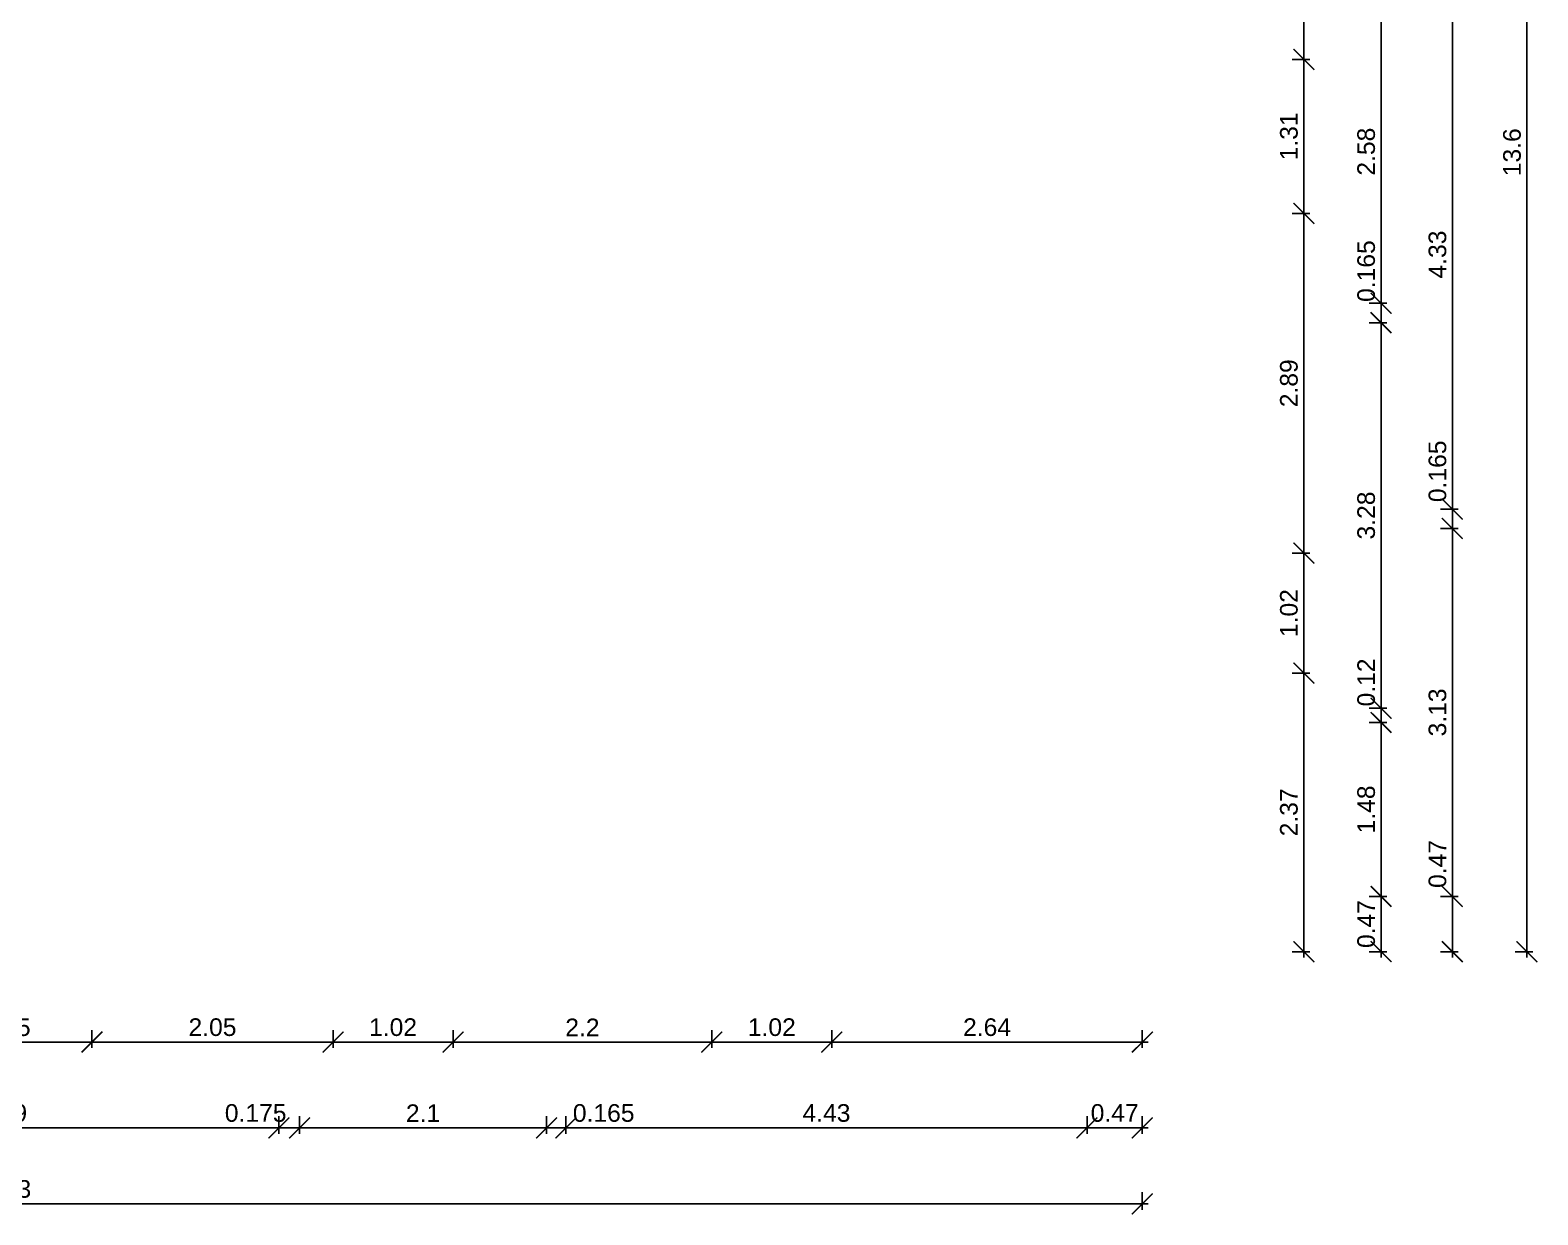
# Model space of a CAD drawing. Header units: metres. Extents: x -21 to 15208, y -63 to 7094.
# Drawn here: x 5319.7 to 5447.9, y -63 to 37.7 of the extents above; entities that cross this region are included whole.
import ezdxf

# ---------------------------------------------------------------- set-up
doc = ezdxf.new("R2010")
doc.units = ezdxf.units.M
doc.header["$LTSCALE"] = 50
doc.layers.add('ADS_Bemaßung', color=6, linetype='Continuous')
doc.styles.add('Arial', font='arial.ttf')
doc.dimstyles.new('ADS', dxfattribs={"dimscale": 0, "dimtxt": 2, "dimasz": 0.5, "dimexe": 1.25, "dimexo": 0, "dimgap": 0.5, "dimtad": 1, "dimdec": 3, "dimlfac": 0.01, "dimrnd": 0.005, "dimzin": 9, "dimdsep": 46, "dimtxsty": 'Arial', "dimblk": 'Bem-Pfeil', "dimcen": 0.25, "dimdle": 1.25, "dimazin": 0, "dimtfac": 1, "dimtdec": 3, "dimtmove": 0, "dimatfit": 3, "dimldrblk": 'ARCHTICK', "dimfxl": 3, "dimfxlon": 1, "dimtolj": 1, "dimtzin": 0, "dimarcsym": 0})

# ---------------------------------------------------------------- blocks, each defined once
blk = doc.blocks.new('Bem-Pfeil')
at = {"layer": 'ADS_Bemaßung', "const_width": 0.25}
blk.add_lwpolyline([(-1.77, -1.77), (1.77, 1.77)], dxfattribs=at)
at = {"layer": 'ADS_Bemaßung'}
blk.add_lwpolyline([(1, 0), (-1, 0)], dxfattribs=at)
blk = doc.blocks.new('*D93')
at = {"layer": 'ADS_Bemaßung', "color": 0, "lineweight": -2, "ltscale": 100, "transparency": 16777216}
for p, q in [((5427.04, 63.24), (5428.54, 63.24)), ((5428.04, 62.74), (5428.04, 35.74)), ((5427.04, 35.24), (5428.54, 35.24))]:
    blk.add_line(p, q, dxfattribs=at)
at = {"layer": 'Defpoints', "color": 0, "ltscale": 100, "transparency": 16777216}
for p in [(5414.3, 63.24), (5414.3, 35.24), (5428.04, 35.24)]:
    blk.add_point(p, dxfattribs=at)
at = {"layer": 'ADS_Bemaßung', "color": 0, "lineweight": -2, "ltscale": 100, "transparency": 16777216, "xscale": 0.5, "yscale": 0.5, "zscale": 0.5}
for p, rotation in [((5428.04, 63.24), 90), ((5428.04, 35.24), 270)]:
    blk.add_blockref('Bem-Pfeil', p, dxfattribs=dict(at, rotation=rotation))
at = {"layer": 'ADS_Bemaßung', "color": 0, "ltscale": 100, "transparency": 16777216, "insert": (5426.77, 49.24), "char_height": 1.5, "attachment_point": 5, "rotation": 90, "style": 'Arial'}
blk.add_mtext('\\A1;2.8', dxfattribs=at)
blk = doc.blocks.new('_ArchTick')
at = {"color": 0, "linetype": 'ByBlock', "const_width": 0.15}
blk.add_lwpolyline([(-0.5, -0.5), (0.5, 0.5)], dxfattribs=at)
blk = doc.blocks.new('*D94')
at = {"layer": 'ADS_Bemaßung', "color": 0, "lineweight": -2, "ltscale": 100, "transparency": 16777216}
for p, q in [((5427.04, 35.24), (5428.54, 35.24)), ((5428.04, 34.74), (5428.04, 22.64)), ((5427.04, 22.14), (5428.54, 22.14))]:
    blk.add_line(p, q, dxfattribs=at)
at = {"layer": 'Defpoints', "color": 0, "ltscale": 100, "transparency": 16777216}
for p in [(5414.3, 35.24), (5414.3, 22.14), (5428.04, 22.14)]:
    blk.add_point(p, dxfattribs=at)
at = {"layer": 'ADS_Bemaßung', "color": 0, "lineweight": -2, "ltscale": 100, "transparency": 16777216, "xscale": 0.5, "yscale": 0.5, "zscale": 0.5}
for p, rotation in [((5428.04, 35.24), 90), ((5428.04, 22.14), 270)]:
    blk.add_blockref('Bem-Pfeil', p, dxfattribs=dict(at, rotation=rotation))
at = {"layer": 'ADS_Bemaßung', "color": 0, "ltscale": 100, "transparency": 16777216, "insert": (5426.77, 28.69), "char_height": 1.5, "attachment_point": 5, "rotation": 90, "style": 'Arial'}
blk.add_mtext('\\A1;1.31', dxfattribs=at)
blk = doc.blocks.new('*D95')
at = {"layer": 'ADS_Bemaßung', "color": 0, "lineweight": -2, "ltscale": 100, "transparency": 16777216}
for p, q in [((5427.04, 22.14), (5428.54, 22.14)), ((5428.04, 21.64), (5428.04, -6.26)), ((5427.04, -6.76), (5428.54, -6.76))]:
    blk.add_line(p, q, dxfattribs=at)
at = {"layer": 'Defpoints', "color": 0, "ltscale": 100, "transparency": 16777216}
for p in [(5414.3, 22.14), (5414.3, -6.76), (5428.04, -6.76)]:
    blk.add_point(p, dxfattribs=at)
at = {"layer": 'ADS_Bemaßung', "color": 0, "lineweight": -2, "ltscale": 100, "transparency": 16777216, "xscale": 0.5, "yscale": 0.5, "zscale": 0.5}
for p, rotation in [((5428.04, 22.14), 90), ((5428.04, -6.76), 270)]:
    blk.add_blockref('Bem-Pfeil', p, dxfattribs=dict(at, rotation=rotation))
at = {"layer": 'ADS_Bemaßung', "color": 0, "ltscale": 100, "transparency": 16777216, "insert": (5426.77, 7.69), "char_height": 1.5, "attachment_point": 5, "rotation": 90, "style": 'Arial'}
blk.add_mtext('\\A1;2.89', dxfattribs=at)
blk = doc.blocks.new('*D96')
at = {"layer": 'ADS_Bemaßung', "color": 0, "lineweight": -2, "ltscale": 100, "transparency": 16777216}
for p, q in [((5427.04, -6.76), (5428.54, -6.76)), ((5428.04, -7.26), (5428.04, -16.46)), ((5427.04, -16.96), (5428.54, -16.96))]:
    blk.add_line(p, q, dxfattribs=at)
at = {"layer": 'Defpoints', "color": 0, "ltscale": 100, "transparency": 16777216}
for p in [(5414.3, -6.76), (5414.3, -16.96), (5428.04, -16.96)]:
    blk.add_point(p, dxfattribs=at)
at = {"layer": 'ADS_Bemaßung', "color": 0, "lineweight": -2, "ltscale": 100, "transparency": 16777216, "xscale": 0.5, "yscale": 0.5, "zscale": 0.5}
for p, rotation in [((5428.04, -6.76), 90), ((5428.04, -16.96), 270)]:
    blk.add_blockref('Bem-Pfeil', p, dxfattribs=dict(at, rotation=rotation))
at = {"layer": 'ADS_Bemaßung', "color": 0, "ltscale": 100, "transparency": 16777216, "insert": (5426.77, -11.86), "char_height": 1.5, "attachment_point": 5, "rotation": 90, "style": 'Arial'}
blk.add_mtext('\\A1;1.02', dxfattribs=at)
blk = doc.blocks.new('*D97')
at = {"layer": 'ADS_Bemaßung', "color": 0, "lineweight": -2, "ltscale": 100, "transparency": 16777216}
for p, q in [((5427.04, -16.96), (5428.54, -16.96)), ((5428.04, -17.46), (5428.04, -40.16)), ((5427.04, -40.66), (5428.54, -40.66))]:
    blk.add_line(p, q, dxfattribs=at)
at = {"layer": 'Defpoints', "color": 0, "ltscale": 100, "transparency": 16777216}
for p in [(5414.3, -16.96), (5414.3, -40.66), (5428.04, -40.66)]:
    blk.add_point(p, dxfattribs=at)
at = {"layer": 'ADS_Bemaßung', "color": 0, "lineweight": -2, "ltscale": 100, "transparency": 16777216, "xscale": 0.5, "yscale": 0.5, "zscale": 0.5}
for p, rotation in [((5428.04, -16.96), 90), ((5428.04, -40.66), 270)]:
    blk.add_blockref('Bem-Pfeil', p, dxfattribs=dict(at, rotation=rotation))
at = {"layer": 'ADS_Bemaßung', "color": 0, "ltscale": 100, "transparency": 16777216, "insert": (5426.77, -28.81), "char_height": 1.5, "attachment_point": 5, "rotation": 90, "style": 'Arial'}
blk.add_mtext('\\A1;2.37', dxfattribs=at)
blk = doc.blocks.new('*D101')
at = {"layer": 'ADS_Bemaßung', "color": 0, "lineweight": -2, "ltscale": 100, "transparency": 16777216}
for p, q in [((5433.6, 40.29), (5435.1, 40.29)), ((5434.6, 39.79), (5434.6, 14.99)), ((5433.6, 14.49), (5435.1, 14.49))]:
    blk.add_line(p, q, dxfattribs=at)
at = {"layer": 'Defpoints', "color": 0, "ltscale": 100, "transparency": 16777216}
for p in [(5353.08, 40.29), (5354.76, 14.49), (5434.6, 14.49)]:
    blk.add_point(p, dxfattribs=at)
at = {"layer": 'ADS_Bemaßung', "color": 0, "lineweight": -2, "ltscale": 100, "transparency": 16777216, "xscale": 0.5, "yscale": 0.5, "zscale": 0.5}
for p, rotation in [((5434.6, 40.29), 90), ((5434.6, 14.49), 270)]:
    blk.add_blockref('Bem-Pfeil', p, dxfattribs=dict(at, rotation=rotation))
at = {"layer": 'ADS_Bemaßung', "color": 0, "ltscale": 100, "transparency": 16777216, "insert": (5433.34, 27.39), "char_height": 1.5, "attachment_point": 5, "rotation": 90, "style": 'Arial'}
blk.add_mtext('\\A1;2.58', dxfattribs=at)
blk = doc.blocks.new('*D102')
at = {"layer": 'ADS_Bemaßung', "color": 0, "lineweight": -2, "ltscale": 100, "transparency": 16777216}
for p, q in [((5434.6, 14.99), (5434.6, 15.49)), ((5433.6, 14.49), (5435.1, 14.49)), ((5434.6, 14.49), (5434.6, 12.84)), ((5433.6, 12.84), (5435.1, 12.84)), ((5434.6, 12.34), (5434.6, 11.84))]:
    blk.add_line(p, q, dxfattribs=at)
at = {"layer": 'Defpoints', "color": 0, "ltscale": 100, "transparency": 16777216}
for p in [(5354.76, 14.49), (5354.76, 12.84), (5434.6, 12.84)]:
    blk.add_point(p, dxfattribs=at)
at = {"layer": 'ADS_Bemaßung', "color": 0, "lineweight": -2, "ltscale": 100, "transparency": 16777216, "xscale": 0.5, "yscale": 0.5, "zscale": 0.5}
for p, rotation in [((5434.6, 14.49), 270), ((5434.6, 12.84), 90)]:
    blk.add_blockref('Bem-Pfeil', p, dxfattribs=dict(at, rotation=rotation))
at = {"layer": 'ADS_Bemaßung', "color": 0, "ltscale": 100, "transparency": 16777216, "insert": (5433.34, 17.23), "char_height": 1.5, "attachment_point": 5, "rotation": 90, "style": 'Arial'}
blk.add_mtext('\\A1;0.165', dxfattribs=at)
blk = doc.blocks.new('*D103')
at = {"layer": 'ADS_Bemaßung', "color": 0, "lineweight": -2, "ltscale": 100, "transparency": 16777216}
for p, q in [((5433.6, 12.84), (5435.1, 12.84)), ((5434.6, 12.34), (5434.6, -19.46)), ((5433.6, -19.96), (5435.1, -19.96))]:
    blk.add_line(p, q, dxfattribs=at)
at = {"layer": 'Defpoints', "color": 0, "ltscale": 100, "transparency": 16777216}
for p in [(5354.76, 12.84), (5353.75, -19.96), (5434.6, -19.96)]:
    blk.add_point(p, dxfattribs=at)
at = {"layer": 'ADS_Bemaßung', "color": 0, "lineweight": -2, "ltscale": 100, "transparency": 16777216, "xscale": 0.5, "yscale": 0.5, "zscale": 0.5}
for p, rotation in [((5434.6, 12.84), 90), ((5434.6, -19.96), 270)]:
    blk.add_blockref('Bem-Pfeil', p, dxfattribs=dict(at, rotation=rotation))
at = {"layer": 'ADS_Bemaßung', "color": 0, "ltscale": 100, "transparency": 16777216, "insert": (5433.34, -3.56), "char_height": 1.5, "attachment_point": 5, "rotation": 90, "style": 'Arial'}
blk.add_mtext('\\A1;3.28', dxfattribs=at)
blk = doc.blocks.new('*D104')
at = {"layer": 'ADS_Bemaßung', "color": 0, "lineweight": -2, "ltscale": 100, "transparency": 16777216}
for p, q in [((5434.6, -19.46), (5434.6, -18.96)), ((5433.6, -19.96), (5435.1, -19.96)), ((5434.6, -19.96), (5434.6, -21.16)), ((5433.6, -21.16), (5435.1, -21.16)), ((5434.6, -21.66), (5434.6, -22.16))]:
    blk.add_line(p, q, dxfattribs=at)
at = {"layer": 'Defpoints', "color": 0, "ltscale": 100, "transparency": 16777216}
for p in [(5353.75, -19.96), (5353.75, -21.16), (5434.6, -21.16)]:
    blk.add_point(p, dxfattribs=at)
at = {"layer": 'ADS_Bemaßung', "color": 0, "lineweight": -2, "ltscale": 100, "transparency": 16777216, "xscale": 0.5, "yscale": 0.5, "zscale": 0.5}
for p, rotation in [((5434.6, -19.96), 270), ((5434.6, -21.16), 90)]:
    blk.add_blockref('Bem-Pfeil', p, dxfattribs=dict(at, rotation=rotation))
at = {"layer": 'ADS_Bemaßung', "color": 0, "ltscale": 100, "transparency": 16777216, "insert": (5433.34, -17.76), "char_height": 1.5, "attachment_point": 5, "rotation": 90, "style": 'Arial'}
blk.add_mtext('\\A1;0.12', dxfattribs=at)
blk = doc.blocks.new('*D105')
at = {"layer": 'ADS_Bemaßung', "color": 0, "lineweight": -2, "ltscale": 100, "transparency": 16777216}
for p, q in [((5433.6, -21.16), (5435.1, -21.16)), ((5434.6, -21.66), (5434.6, -35.46)), ((5433.6, -35.96), (5435.1, -35.96))]:
    blk.add_line(p, q, dxfattribs=at)
at = {"layer": 'Defpoints', "color": 0, "ltscale": 100, "transparency": 16777216}
for p in [(5353.75, -21.16), (5355.7, -35.96), (5434.6, -35.96)]:
    blk.add_point(p, dxfattribs=at)
at = {"layer": 'ADS_Bemaßung', "color": 0, "lineweight": -2, "ltscale": 100, "transparency": 16777216, "xscale": 0.5, "yscale": 0.5, "zscale": 0.5}
for p, rotation in [((5434.6, -21.16), 90), ((5434.6, -35.96), 270)]:
    blk.add_blockref('Bem-Pfeil', p, dxfattribs=dict(at, rotation=rotation))
at = {"layer": 'ADS_Bemaßung', "color": 0, "ltscale": 100, "transparency": 16777216, "insert": (5433.34, -28.56), "char_height": 1.5, "attachment_point": 5, "rotation": 90, "style": 'Arial'}
blk.add_mtext('\\A1;1.48', dxfattribs=at)
blk = doc.blocks.new('*D106')
at = {"layer": 'ADS_Bemaßung', "color": 0, "lineweight": -2, "ltscale": 100, "transparency": 16777216}
for p, q in [((5433.6, -35.96), (5435.1, -35.96)), ((5434.6, -36.46), (5434.6, -40.16)), ((5433.6, -40.66), (5435.1, -40.66))]:
    blk.add_line(p, q, dxfattribs=at)
at = {"layer": 'Defpoints', "color": 0, "ltscale": 100, "transparency": 16777216}
for p in [(5355.7, -35.96), (5355.7, -40.66), (5434.6, -40.66)]:
    blk.add_point(p, dxfattribs=at)
at = {"layer": 'ADS_Bemaßung', "color": 0, "lineweight": -2, "ltscale": 100, "transparency": 16777216, "xscale": 0.5, "yscale": 0.5, "zscale": 0.5}
for p, rotation in [((5434.6, -35.96), 90), ((5434.6, -40.66), 270)]:
    blk.add_blockref('Bem-Pfeil', p, dxfattribs=dict(at, rotation=rotation))
at = {"layer": 'ADS_Bemaßung', "color": 0, "ltscale": 100, "transparency": 16777216, "insert": (5433.34, -38.31), "char_height": 1.5, "attachment_point": 5, "rotation": 90, "style": 'Arial'}
blk.add_mtext('\\A1;0.47', dxfattribs=at)
blk = doc.blocks.new('*D110')
at = {"layer": 'ADS_Bemaßung', "color": 0, "lineweight": -2, "ltscale": 100, "transparency": 16777216}
for p, q in [((5439.66, 40.29), (5441.16, 40.29)), ((5440.66, 39.79), (5440.66, -2.51)), ((5439.66, -3.01), (5441.16, -3.01))]:
    blk.add_line(p, q, dxfattribs=at)
at = {"layer": 'Defpoints', "color": 0, "ltscale": 100, "transparency": 16777216}
for p in [(5404.72, 40.29), (5404.96, -3.01), (5440.66, -3.01)]:
    blk.add_point(p, dxfattribs=at)
at = {"layer": 'ADS_Bemaßung', "color": 0, "lineweight": -2, "ltscale": 100, "transparency": 16777216, "xscale": 0.5, "yscale": 0.5, "zscale": 0.5}
for p, rotation in [((5440.66, 40.29), 90), ((5440.66, -3.01), 270)]:
    blk.add_blockref('Bem-Pfeil', p, dxfattribs=dict(at, rotation=rotation))
at = {"layer": 'ADS_Bemaßung', "color": 0, "ltscale": 100, "transparency": 16777216, "insert": (5439.4, 18.64), "char_height": 1.5, "attachment_point": 5, "rotation": 90, "style": 'Arial'}
blk.add_mtext('\\A1;4.33', dxfattribs=at)
blk = doc.blocks.new('*D111')
at = {"layer": 'ADS_Bemaßung', "color": 0, "lineweight": -2, "ltscale": 100, "transparency": 16777216}
for p, q in [((5440.66, -2.51), (5440.66, -2.01)), ((5439.66, -3.01), (5441.16, -3.01)), ((5440.66, -3.01), (5440.66, -4.66)), ((5439.66, -4.66), (5441.16, -4.66)), ((5440.66, -5.16), (5440.66, -5.66))]:
    blk.add_line(p, q, dxfattribs=at)
at = {"layer": 'Defpoints', "color": 0, "ltscale": 100, "transparency": 16777216}
for p in [(5404.96, -3.01), (5405.09, -4.66), (5440.66, -4.66)]:
    blk.add_point(p, dxfattribs=at)
at = {"layer": 'ADS_Bemaßung', "color": 0, "lineweight": -2, "ltscale": 100, "transparency": 16777216, "xscale": 0.5, "yscale": 0.5, "zscale": 0.5}
for p, rotation in [((5440.66, -3.01), 270), ((5440.66, -4.66), 90)]:
    blk.add_blockref('Bem-Pfeil', p, dxfattribs=dict(at, rotation=rotation))
at = {"layer": 'ADS_Bemaßung', "color": 0, "ltscale": 100, "transparency": 16777216, "insert": (5439.4, 0.2), "char_height": 1.5, "attachment_point": 5, "rotation": 90, "style": 'Arial'}
blk.add_mtext('\\A1;0.165', dxfattribs=at)
blk = doc.blocks.new('*D73')
at = {"layer": 'ADS_Bemaßung', "color": 0, "lineweight": -2, "ltscale": 100, "transparency": 16777216}
for p, q in [((5439.66, -4.66), (5441.16, -4.66)), ((5440.66, -5.16), (5440.66, -35.46)), ((5439.66, -35.96), (5441.16, -35.96))]:
    blk.add_line(p, q, dxfattribs=at)
at = {"layer": 'Defpoints', "color": 0, "ltscale": 100, "transparency": 16777216}
for p in [(5405.09, -4.66), (5403.99, -35.96), (5440.66, -35.96)]:
    blk.add_point(p, dxfattribs=at)
at = {"layer": 'ADS_Bemaßung', "color": 0, "lineweight": -2, "ltscale": 100, "transparency": 16777216, "xscale": 0.5, "yscale": 0.5, "zscale": 0.5}
for p, rotation in [((5440.66, -4.66), 90), ((5440.66, -35.96), 270)]:
    blk.add_blockref('Bem-Pfeil', p, dxfattribs=dict(at, rotation=rotation))
at = {"layer": 'ADS_Bemaßung', "color": 0, "ltscale": 100, "transparency": 16777216, "insert": (5439.4, -20.31), "char_height": 1.5, "attachment_point": 5, "rotation": 90, "style": 'Arial'}
blk.add_mtext('\\A1;3.13', dxfattribs=at)
blk = doc.blocks.new('*D74')
at = {"layer": 'ADS_Bemaßung', "color": 0, "lineweight": -2, "ltscale": 100, "transparency": 16777216}
for p, q in [((5439.66, -35.96), (5441.16, -35.96)), ((5440.66, -36.46), (5440.66, -40.16)), ((5439.66, -40.66), (5441.16, -40.66))]:
    blk.add_line(p, q, dxfattribs=at)
at = {"layer": 'Defpoints', "color": 0, "ltscale": 100, "transparency": 16777216}
for p in [(5403.99, -35.96), (5403.79, -40.66), (5440.66, -40.66)]:
    blk.add_point(p, dxfattribs=at)
at = {"layer": 'ADS_Bemaßung', "color": 0, "lineweight": -2, "ltscale": 100, "transparency": 16777216, "xscale": 0.5, "yscale": 0.5, "zscale": 0.5}
for p, rotation in [((5440.66, -35.96), 90), ((5440.66, -40.66), 270)]:
    blk.add_blockref('Bem-Pfeil', p, dxfattribs=dict(at, rotation=rotation))
at = {"layer": 'ADS_Bemaßung', "color": 0, "ltscale": 100, "transparency": 16777216, "insert": (5439.4, -33.2), "char_height": 1.5, "attachment_point": 5, "rotation": 90, "style": 'Arial'}
blk.add_mtext('\\A1;0.47', dxfattribs=at)
blk = doc.blocks.new('*D75')
at = {"layer": 'ADS_Bemaßung', "color": 0, "lineweight": -2, "ltscale": 100, "transparency": 16777216}
for p, q in [((5446, 95.34), (5447.5, 95.34)), ((5447, 94.84), (5447, -40.16)), ((5446, -40.66), (5447.5, -40.66))]:
    blk.add_line(p, q, dxfattribs=at)
at = {"layer": 'Defpoints', "color": 0, "ltscale": 100, "transparency": 16777216}
for p in [(5414.3, 95.34), (5414.3, -40.66), (5447, -40.66)]:
    blk.add_point(p, dxfattribs=at)
at = {"layer": 'ADS_Bemaßung', "color": 0, "lineweight": -2, "ltscale": 100, "transparency": 16777216, "xscale": 0.5, "yscale": 0.5, "zscale": 0.5}
for p, rotation in [((5447, 95.34), 90), ((5447, -40.66), 270)]:
    blk.add_blockref('Bem-Pfeil', p, dxfattribs=dict(at, rotation=rotation))
at = {"layer": 'ADS_Bemaßung', "color": 0, "ltscale": 100, "transparency": 16777216, "insert": (5445.74, 27.34), "char_height": 1.5, "attachment_point": 5, "rotation": 90, "style": 'Arial'}
blk.add_mtext('\\A1;13.6', dxfattribs=at)
blk = doc.blocks.new('*D123')
at = {"layer": 'ADS_Bemaßung', "color": 0, "lineweight": -2, "ltscale": 100, "transparency": 16777216}
for p, q in [((5310.5, -47.35), (5310.5, -48.85)), ((5325, -47.35), (5325, -48.85)), ((5311, -48.35), (5324.5, -48.35))]:
    blk.add_line(p, q, dxfattribs=at)
at = {"layer": 'Defpoints', "color": 0, "ltscale": 100, "transparency": 16777216}
for p in [(5310.5, -40.66), (5325, -40.66), (5325, -48.35)]:
    blk.add_point(p, dxfattribs=at)
at = {"layer": 'ADS_Bemaßung', "color": 0, "lineweight": -2, "ltscale": 100, "transparency": 16777216, "xscale": 0.5, "yscale": 0.5, "zscale": 0.5, "rotation": 180}
blk.add_blockref('Bem-Pfeil', (5310.5, -48.35), dxfattribs=at)
at = {"layer": 'ADS_Bemaßung', "color": 0, "lineweight": -2, "ltscale": 100, "transparency": 16777216, "xscale": 0.5, "yscale": 0.5, "zscale": 0.5}
blk.add_blockref('Bem-Pfeil', (5325, -48.35), dxfattribs=at)
at = {"layer": 'ADS_Bemaßung', "color": 0, "ltscale": 100, "transparency": 16777216, "insert": (5317.75, -47.09), "char_height": 1.5, "attachment_point": 5, "style": 'Arial'}
blk.add_mtext('\\A1;1.45', dxfattribs=at)
blk = doc.blocks.new('*D124')
at = {"layer": 'ADS_Bemaßung', "color": 0, "lineweight": -2, "ltscale": 100, "transparency": 16777216}
for p, q in [((5325, -47.35), (5325, -48.85)), ((5345.5, -47.35), (5345.5, -48.85)), ((5325.5, -48.35), (5345, -48.35))]:
    blk.add_line(p, q, dxfattribs=at)
at = {"layer": 'Defpoints', "color": 0, "ltscale": 100, "transparency": 16777216}
for p in [(5325, -40.66), (5345.5, -40.66), (5345.5, -48.35)]:
    blk.add_point(p, dxfattribs=at)
at = {"layer": 'ADS_Bemaßung', "color": 0, "lineweight": -2, "ltscale": 100, "transparency": 16777216, "xscale": 0.5, "yscale": 0.5, "zscale": 0.5, "rotation": 180}
blk.add_blockref('Bem-Pfeil', (5325, -48.35), dxfattribs=at)
at = {"layer": 'ADS_Bemaßung', "color": 0, "lineweight": -2, "ltscale": 100, "transparency": 16777216, "xscale": 0.5, "yscale": 0.5, "zscale": 0.5}
blk.add_blockref('Bem-Pfeil', (5345.5, -48.35), dxfattribs=at)
at = {"layer": 'ADS_Bemaßung', "color": 0, "ltscale": 100, "transparency": 16777216, "insert": (5335.25, -47.09), "char_height": 1.5, "attachment_point": 5, "style": 'Arial'}
blk.add_mtext('\\A1;2.05', dxfattribs=at)
blk = doc.blocks.new('*D125')
at = {"layer": 'ADS_Bemaßung', "color": 0, "lineweight": -2, "ltscale": 100, "transparency": 16777216}
for p, q in [((5345.5, -47.35), (5345.5, -48.85)), ((5355.7, -47.35), (5355.7, -48.85)), ((5346, -48.35), (5355.2, -48.35))]:
    blk.add_line(p, q, dxfattribs=at)
at = {"layer": 'Defpoints', "color": 0, "ltscale": 100, "transparency": 16777216}
for p in [(5345.5, -40.66), (5355.7, -40.66), (5355.7, -48.35)]:
    blk.add_point(p, dxfattribs=at)
at = {"layer": 'ADS_Bemaßung', "color": 0, "lineweight": -2, "ltscale": 100, "transparency": 16777216, "xscale": 0.5, "yscale": 0.5, "zscale": 0.5, "rotation": 180}
blk.add_blockref('Bem-Pfeil', (5345.5, -48.35), dxfattribs=at)
at = {"layer": 'ADS_Bemaßung', "color": 0, "lineweight": -2, "ltscale": 100, "transparency": 16777216, "xscale": 0.5, "yscale": 0.5, "zscale": 0.5}
blk.add_blockref('Bem-Pfeil', (5355.7, -48.35), dxfattribs=at)
at = {"layer": 'ADS_Bemaßung', "color": 0, "ltscale": 100, "transparency": 16777216, "insert": (5350.6, -47.09), "char_height": 1.5, "attachment_point": 5, "style": 'Arial'}
blk.add_mtext('\\A1;1.02', dxfattribs=at)
blk = doc.blocks.new('*D126')
at = {"layer": 'ADS_Bemaßung', "color": 0, "lineweight": -2, "ltscale": 100, "transparency": 16777216}
for p, q in [((5355.7, -47.35), (5355.7, -48.85)), ((5377.7, -47.35), (5377.7, -48.85)), ((5356.2, -48.35), (5377.2, -48.35))]:
    blk.add_line(p, q, dxfattribs=at)
at = {"layer": 'Defpoints', "color": 0, "ltscale": 100, "transparency": 16777216}
for p in [(5355.7, -40.66), (5377.7, -40.66), (5377.7, -48.35)]:
    blk.add_point(p, dxfattribs=at)
at = {"layer": 'ADS_Bemaßung', "color": 0, "lineweight": -2, "ltscale": 100, "transparency": 16777216, "xscale": 0.5, "yscale": 0.5, "zscale": 0.5, "rotation": 180}
blk.add_blockref('Bem-Pfeil', (5355.7, -48.35), dxfattribs=at)
at = {"layer": 'ADS_Bemaßung', "color": 0, "lineweight": -2, "ltscale": 100, "transparency": 16777216, "xscale": 0.5, "yscale": 0.5, "zscale": 0.5}
blk.add_blockref('Bem-Pfeil', (5377.7, -48.35), dxfattribs=at)
at = {"layer": 'ADS_Bemaßung', "color": 0, "ltscale": 100, "transparency": 16777216, "insert": (5366.7, -47.1), "char_height": 1.5, "attachment_point": 5, "style": 'Arial'}
blk.add_mtext('\\A1;2.2', dxfattribs=at)
blk = doc.blocks.new('*D127')
at = {"layer": 'ADS_Bemaßung', "color": 0, "lineweight": -2, "ltscale": 100, "transparency": 16777216}
for p, q in [((5377.7, -47.35), (5377.7, -48.85)), ((5387.9, -47.35), (5387.9, -48.85)), ((5378.2, -48.35), (5387.4, -48.35))]:
    blk.add_line(p, q, dxfattribs=at)
at = {"layer": 'Defpoints', "color": 0, "ltscale": 100, "transparency": 16777216}
for p in [(5377.7, -40.66), (5387.9, -40.66), (5387.9, -48.35)]:
    blk.add_point(p, dxfattribs=at)
at = {"layer": 'ADS_Bemaßung', "color": 0, "lineweight": -2, "ltscale": 100, "transparency": 16777216, "xscale": 0.5, "yscale": 0.5, "zscale": 0.5, "rotation": 180}
blk.add_blockref('Bem-Pfeil', (5377.7, -48.35), dxfattribs=at)
at = {"layer": 'ADS_Bemaßung', "color": 0, "lineweight": -2, "ltscale": 100, "transparency": 16777216, "xscale": 0.5, "yscale": 0.5, "zscale": 0.5}
blk.add_blockref('Bem-Pfeil', (5387.9, -48.35), dxfattribs=at)
at = {"layer": 'ADS_Bemaßung', "color": 0, "ltscale": 100, "transparency": 16777216, "insert": (5382.8, -47.09), "char_height": 1.5, "attachment_point": 5, "style": 'Arial'}
blk.add_mtext('\\A1;1.02', dxfattribs=at)
blk = doc.blocks.new('*D128')
at = {"layer": 'ADS_Bemaßung', "color": 0, "lineweight": -2, "ltscale": 100, "transparency": 16777216}
for p, q in [((5387.9, -47.35), (5387.9, -48.85)), ((5414.3, -47.35), (5414.3, -48.85)), ((5388.4, -48.35), (5413.8, -48.35))]:
    blk.add_line(p, q, dxfattribs=at)
at = {"layer": 'Defpoints', "color": 0, "ltscale": 100, "transparency": 16777216}
for p in [(5387.9, -40.66), (5414.3, -40.66), (5414.3, -48.35)]:
    blk.add_point(p, dxfattribs=at)
at = {"layer": 'ADS_Bemaßung', "color": 0, "lineweight": -2, "ltscale": 100, "transparency": 16777216, "xscale": 0.5, "yscale": 0.5, "zscale": 0.5, "rotation": 180}
blk.add_blockref('Bem-Pfeil', (5387.9, -48.35), dxfattribs=at)
at = {"layer": 'ADS_Bemaßung', "color": 0, "lineweight": -2, "ltscale": 100, "transparency": 16777216, "xscale": 0.5, "yscale": 0.5, "zscale": 0.5}
blk.add_blockref('Bem-Pfeil', (5414.3, -48.35), dxfattribs=at)
at = {"layer": 'ADS_Bemaßung', "color": 0, "ltscale": 100, "transparency": 16777216, "insert": (5401.1, -47.09), "char_height": 1.5, "attachment_point": 5, "style": 'Arial'}
blk.add_mtext('\\A1;2.64', dxfattribs=at)
blk = doc.blocks.new('*D129')
at = {"layer": 'ADS_Bemaßung', "color": 0, "lineweight": -2, "ltscale": 100, "transparency": 16777216}
for p, q in [((5221.3, -61.12), (5221.3, -62.62)), ((5414.3, -61.12), (5414.3, -62.62)), ((5221.8, -62.12), (5413.8, -62.12))]:
    blk.add_line(p, q, dxfattribs=at)
at = {"layer": 'Defpoints', "color": 0, "ltscale": 100, "transparency": 16777216}
for p in [(5221.3, -48.27), (5414.3, -48.27), (5414.3, -62.12)]:
    blk.add_point(p, dxfattribs=at)
at = {"layer": 'ADS_Bemaßung', "color": 0, "lineweight": -2, "ltscale": 100, "transparency": 16777216, "xscale": 0.5, "yscale": 0.5, "zscale": 0.5, "rotation": 180}
blk.add_blockref('Bem-Pfeil', (5221.3, -62.12), dxfattribs=at)
at = {"layer": 'ADS_Bemaßung', "color": 0, "lineweight": -2, "ltscale": 100, "transparency": 16777216, "xscale": 0.5, "yscale": 0.5, "zscale": 0.5}
blk.add_blockref('Bem-Pfeil', (5414.3, -62.12), dxfattribs=at)
at = {"layer": 'ADS_Bemaßung', "color": 0, "ltscale": 100, "transparency": 16777216, "insert": (5317.8, -60.85), "char_height": 1.5, "attachment_point": 5, "style": 'Arial'}
blk.add_mtext('\\A1;19.3', dxfattribs=at)
blk = doc.blocks.new('*D67')
at = {"layer": 'ADS_Bemaßung', "color": 0, "lineweight": -2, "ltscale": 100, "transparency": 16777216}
for p, q in [((5294, -54.65), (5294, -56.15)), ((5340.9, -54.65), (5340.9, -56.15)), ((5294.5, -55.65), (5340.4, -55.65))]:
    blk.add_line(p, q, dxfattribs=at)
at = {"layer": 'Defpoints', "color": 0, "ltscale": 100, "transparency": 16777216}
for p in [(5340.9, -19.08), (5294, -19.52), (5340.9, -55.65)]:
    blk.add_point(p, dxfattribs=at)
at = {"layer": 'ADS_Bemaßung', "color": 0, "lineweight": -2, "ltscale": 100, "transparency": 16777216, "xscale": 0.5, "yscale": 0.5, "zscale": 0.5, "rotation": 180}
blk.add_blockref('Bem-Pfeil', (5294, -55.65), dxfattribs=at)
at = {"layer": 'ADS_Bemaßung', "color": 0, "lineweight": -2, "ltscale": 100, "transparency": 16777216, "xscale": 0.5, "yscale": 0.5, "zscale": 0.5}
blk.add_blockref('Bem-Pfeil', (5340.9, -55.65), dxfattribs=at)
at = {"layer": 'ADS_Bemaßung', "color": 0, "ltscale": 100, "transparency": 16777216, "insert": (5317.45, -54.39), "char_height": 1.5, "attachment_point": 5, "style": 'Arial'}
blk.add_mtext('\\A1;4.69', dxfattribs=at)
blk = doc.blocks.new('*D68')
at = {"layer": 'ADS_Bemaßung', "color": 0, "lineweight": -2, "ltscale": 100, "transparency": 16777216}
for p, q in [((5340.9, -54.65), (5340.9, -56.15)), ((5342.65, -54.65), (5342.65, -56.15)), ((5340.4, -55.65), (5339.9, -55.65)), ((5340.9, -55.65), (5342.65, -55.65)), ((5343.15, -55.65), (5343.65, -55.65))]:
    blk.add_line(p, q, dxfattribs=at)
at = {"layer": 'Defpoints', "color": 0, "ltscale": 100, "transparency": 16777216}
for p in [(5340.9, -19.08), (5342.65, -19.12), (5342.65, -55.65)]:
    blk.add_point(p, dxfattribs=at)
at = {"layer": 'ADS_Bemaßung', "color": 0, "lineweight": -2, "ltscale": 100, "transparency": 16777216, "xscale": 0.5, "yscale": 0.5, "zscale": 0.5}
blk.add_blockref('Bem-Pfeil', (5340.9, -55.65), dxfattribs=at)
at = {"layer": 'ADS_Bemaßung', "color": 0, "lineweight": -2, "ltscale": 100, "transparency": 16777216, "xscale": 0.5, "yscale": 0.5, "zscale": 0.5, "rotation": 180}
blk.add_blockref('Bem-Pfeil', (5342.65, -55.65), dxfattribs=at)
at = {"layer": 'ADS_Bemaßung', "color": 0, "ltscale": 100, "transparency": 16777216, "insert": (5338.92, -54.39), "char_height": 1.5, "attachment_point": 5, "style": 'Arial'}
blk.add_mtext('\\A1;0.175', dxfattribs=at)
blk = doc.blocks.new('*D69')
at = {"layer": 'ADS_Bemaßung', "color": 0, "lineweight": -2, "ltscale": 100, "transparency": 16777216}
for p, q in [((5342.65, -54.65), (5342.65, -56.15)), ((5363.65, -54.65), (5363.65, -56.15)), ((5343.15, -55.65), (5363.15, -55.65))]:
    blk.add_line(p, q, dxfattribs=at)
at = {"layer": 'Defpoints', "color": 0, "ltscale": 100, "transparency": 16777216}
for p in [(5342.65, -19.12), (5363.65, -19.24), (5363.65, -55.65)]:
    blk.add_point(p, dxfattribs=at)
at = {"layer": 'ADS_Bemaßung', "color": 0, "lineweight": -2, "ltscale": 100, "transparency": 16777216, "xscale": 0.5, "yscale": 0.5, "zscale": 0.5, "rotation": 180}
blk.add_blockref('Bem-Pfeil', (5342.65, -55.65), dxfattribs=at)
at = {"layer": 'ADS_Bemaßung', "color": 0, "lineweight": -2, "ltscale": 100, "transparency": 16777216, "xscale": 0.5, "yscale": 0.5, "zscale": 0.5}
blk.add_blockref('Bem-Pfeil', (5363.65, -55.65), dxfattribs=at)
at = {"layer": 'ADS_Bemaßung', "color": 0, "ltscale": 100, "transparency": 16777216, "insert": (5353.15, -54.4), "char_height": 1.5, "attachment_point": 5, "style": 'Arial'}
blk.add_mtext('\\A1;2.1', dxfattribs=at)
blk = doc.blocks.new('*D70')
at = {"layer": 'ADS_Bemaßung', "color": 0, "lineweight": -2, "ltscale": 100, "transparency": 16777216}
for p, q in [((5363.65, -54.65), (5363.65, -56.15)), ((5365.3, -54.65), (5365.3, -56.15)), ((5363.15, -55.65), (5362.65, -55.65)), ((5363.65, -55.65), (5365.3, -55.65)), ((5365.8, -55.65), (5366.3, -55.65))]:
    blk.add_line(p, q, dxfattribs=at)
at = {"layer": 'Defpoints', "color": 0, "ltscale": 100, "transparency": 16777216}
for p in [(5365.3, -19.2), (5363.65, -19.24), (5365.3, -55.65)]:
    blk.add_point(p, dxfattribs=at)
at = {"layer": 'ADS_Bemaßung', "color": 0, "lineweight": -2, "ltscale": 100, "transparency": 16777216, "xscale": 0.5, "yscale": 0.5, "zscale": 0.5}
blk.add_blockref('Bem-Pfeil', (5363.65, -55.65), dxfattribs=at)
at = {"layer": 'ADS_Bemaßung', "color": 0, "lineweight": -2, "ltscale": 100, "transparency": 16777216, "xscale": 0.5, "yscale": 0.5, "zscale": 0.5, "rotation": 180}
blk.add_blockref('Bem-Pfeil', (5365.3, -55.65), dxfattribs=at)
at = {"layer": 'ADS_Bemaßung', "color": 0, "ltscale": 100, "transparency": 16777216, "insert": (5368.51, -54.39), "char_height": 1.5, "attachment_point": 5, "style": 'Arial'}
blk.add_mtext('\\A1;0.165', dxfattribs=at)
blk = doc.blocks.new('*D71')
at = {"layer": 'ADS_Bemaßung', "color": 0, "lineweight": -2, "ltscale": 100, "transparency": 16777216}
for p, q in [((5365.3, -54.65), (5365.3, -56.15)), ((5409.6, -54.65), (5409.6, -56.15)), ((5365.8, -55.65), (5409.1, -55.65))]:
    blk.add_line(p, q, dxfattribs=at)
at = {"layer": 'Defpoints', "color": 0, "ltscale": 100, "transparency": 16777216}
for p in [(5365.3, -19.2), (5409.6, -20.75), (5409.6, -55.65)]:
    blk.add_point(p, dxfattribs=at)
at = {"layer": 'ADS_Bemaßung', "color": 0, "lineweight": -2, "ltscale": 100, "transparency": 16777216, "xscale": 0.5, "yscale": 0.5, "zscale": 0.5, "rotation": 180}
blk.add_blockref('Bem-Pfeil', (5365.3, -55.65), dxfattribs=at)
at = {"layer": 'ADS_Bemaßung', "color": 0, "lineweight": -2, "ltscale": 100, "transparency": 16777216, "xscale": 0.5, "yscale": 0.5, "zscale": 0.5}
blk.add_blockref('Bem-Pfeil', (5409.6, -55.65), dxfattribs=at)
at = {"layer": 'ADS_Bemaßung', "color": 0, "ltscale": 100, "transparency": 16777216, "insert": (5387.45, -54.39), "char_height": 1.5, "attachment_point": 5, "style": 'Arial'}
blk.add_mtext('\\A1;4.43', dxfattribs=at)
blk = doc.blocks.new('*D72')
at = {"layer": 'ADS_Bemaßung', "color": 0, "lineweight": -2, "ltscale": 100, "transparency": 16777216}
for p, q in [((5409.6, -54.65), (5409.6, -56.15)), ((5414.3, -54.65), (5414.3, -56.15)), ((5410.1, -55.65), (5413.8, -55.65))]:
    blk.add_line(p, q, dxfattribs=at)
at = {"layer": 'Defpoints', "color": 0, "ltscale": 100, "transparency": 16777216}
for p in [(5414.3, -20.5), (5409.6, -20.75), (5414.3, -55.65)]:
    blk.add_point(p, dxfattribs=at)
at = {"layer": 'ADS_Bemaßung', "color": 0, "lineweight": -2, "ltscale": 100, "transparency": 16777216, "xscale": 0.5, "yscale": 0.5, "zscale": 0.5, "rotation": 180}
blk.add_blockref('Bem-Pfeil', (5409.6, -55.65), dxfattribs=at)
at = {"layer": 'ADS_Bemaßung', "color": 0, "lineweight": -2, "ltscale": 100, "transparency": 16777216, "xscale": 0.5, "yscale": 0.5, "zscale": 0.5}
blk.add_blockref('Bem-Pfeil', (5414.3, -55.65), dxfattribs=at)
at = {"layer": 'ADS_Bemaßung', "color": 0, "ltscale": 100, "transparency": 16777216, "insert": (5411.95, -54.39), "char_height": 1.5, "attachment_point": 5, "style": 'Arial'}
blk.add_mtext('\\A1;0.47', dxfattribs=at)

msp = doc.modelspace()

# ---------------------------------------------------------------- dimensions: what is measured, and where the dimension line sits
at = {"layer": 'ADS_Bemaßung', "ltscale": 100}
for base, p1, p2, picture, middle in [((5447.0017, -40.6624), (5414.3002, 95.3376), (5414.3002, -40.6624), '*D75', (5445.7353, 27.3376)), ((5428.0367, 35.2376), (5414.3002, 63.2376), (5414.3002, 35.2376), '*D93', (5426.7708, 49.2376)), ((5434.605, 14.4876), (5353.0772, 40.2876), (5354.7597, 14.4876), '*D101', (5433.3391, 27.3876)), ((5440.6631, -3.0124), (5404.7179, 40.2876), (5404.964, -3.0124), '*D110', (5439.3968, 18.6376)), ((5428.0367, 22.1376), (5414.3002, 35.2376), (5414.3002, 22.1376), '*D94', (5426.7703, 28.6876)), ((5428.0367, -6.7624), (5414.3002, 22.1376), (5414.3002, -6.7624), '*D95', (5426.7708, 7.6876)), ((5434.605, -19.9624), (5354.7597, 12.8376), (5353.7502, -19.9624), '*D103', (5433.3386, -3.5624)), ((5440.6631, -35.9624), (5405.0885, -4.6624), (5403.9935, -35.9624), '*D73', (5439.3968, -20.3124)), ((5428.0367, -16.9624), (5414.3002, -6.7624), (5414.3002, -16.9624), '*D96', (5426.7708, -11.8624)), ((5428.0367, -40.6624), (5414.3002, -16.9624), (5414.3002, -40.6624), '*D97', (5426.7703, -28.8124)), ((5434.605, -35.9624), (5353.7502, -21.1624), (5355.7002, -35.9624), '*D105', (5433.3391, -28.5624))]:
    dim = msp.add_linear_dim(base=base, p1=p1, p2=p2, angle=90, dimstyle='ADS', override={"dimscale": 0, "dimtxt": 1.5, "dimexe": 0.5, "dimlfac": 0.1, "dimdle": 0.5, "dimtix": 0, "dimtofl": 1, "dimtmove": 1, "dimatfit": 3, "dimfxl": 1}, dxfattribs=at)
    dim.commit()
    dim.dimension.update_dxf_attribs({"geometry": picture, "text_midpoint": middle})
for base, p1, p2, picture, middle in [((5434.605, 12.8376), (5354.7597, 14.4876), (5354.7597, 12.8376), '*D102', (5434.605, 17.2264)), ((5440.6631, -4.6624), (5404.964, -3.0124), (5405.0885, -4.6624), '*D111', (5440.6631, 0.1968)), ((5434.605, -21.1624), (5353.7502, -19.9624), (5353.7502, -21.1624), '*D104', (5434.605, -17.7622)), ((5440.6631, -40.6624), (5403.9935, -35.9624), (5403.7922, -40.6624), '*D74', (5440.6631, -33.1976)), ((5434.605, -40.6624), (5355.7002, -35.9624), (5355.7002, -40.6624), '*D106', (5434.605, -38.3124))]:
    dim = msp.add_linear_dim(base=base, p1=p1, p2=p2, angle=90, dimstyle='ADS', override={"dimscale": 0, "dimtxt": 1.5, "dimexe": 0.5, "dimlfac": 0.1, "dimdle": 0.5, "dimtix": 0, "dimtofl": 1, "dimtmove": 1, "dimatfit": 3, "dimfxl": 1}, dxfattribs=at)
    dim.commit()
    dim.dimension.update_dxf_attribs({"geometry": picture, "text_midpoint": middle, "dimtype": 128})
for base, p1, p2, picture, middle in [((5340.9002, -55.6523), (5294.0002, -19.5155), (5340.9002, -19.0825), '*D67', (5317.4502, -54.3865)), ((5363.6502, -55.6523), (5342.6502, -19.1205), (5363.6502, -19.2417), '*D69', (5353.1502, -54.3993)), ((5409.6002, -55.6523), (5365.3002, -19.2033), (5409.6002, -20.7471), '*D71', (5387.4502, -54.386)), ((5325.0002, -48.3521), (5310.5002, -40.6624), (5325.0002, -40.6624), '*D123', (5317.7502, -47.0862)), ((5345.5002, -48.3521), (5325.0002, -40.6624), (5345.5002, -40.6624), '*D124', (5335.2502, -47.0862)), ((5355.7002, -48.3521), (5345.5002, -40.6624), (5355.7002, -40.6624), '*D125', (5350.6002, -47.0862)), ((5377.7002, -48.3521), (5355.7002, -40.6624), (5377.7002, -40.6624), '*D126', (5366.7002, -47.099)), ((5387.9002, -48.3521), (5377.7002, -40.6624), (5387.9002, -40.6624), '*D127', (5382.8002, -47.0862)), ((5414.3002, -48.3521), (5387.9002, -40.6624), (5414.3002, -40.6624), '*D128', (5401.1002, -47.0862)), ((5414.3002, -62.1184), (5221.3002, -48.271), (5414.3002, -48.271), '*D129', (5317.8002, -60.8521))]:
    dim = msp.add_linear_dim(base=base, p1=p1, p2=p2, dimstyle='ADS', override={"dimscale": 0, "dimtxt": 1.5, "dimexe": 0.5, "dimlfac": 0.1, "dimdle": 0.5, "dimtix": 0, "dimtofl": 1, "dimtmove": 1, "dimatfit": 3, "dimfxl": 1}, dxfattribs=at)
    dim.commit()
    dim.dimension.update_dxf_attribs({"geometry": picture, "text_midpoint": middle})
for base, p1, p2, picture, middle in [((5342.6502, -55.6523), (5340.9002, -19.0825), (5342.6502, -19.1205), '*D68', (5338.9206, -55.6523)), ((5365.3002, -55.6523), (5363.6502, -19.2417), (5365.3002, -19.2033), '*D70', (5368.5123, -55.6523)), ((5414.3002, -55.6523), (5409.6002, -20.7471), (5414.3002, -20.5008), '*D72', (5411.9502, -55.6523))]:
    dim = msp.add_linear_dim(base=base, p1=p1, p2=p2, dimstyle='ADS', override={"dimscale": 0, "dimtxt": 1.5, "dimexe": 0.5, "dimlfac": 0.1, "dimdle": 0.5, "dimtix": 0, "dimtofl": 1, "dimtmove": 1, "dimatfit": 3, "dimfxl": 1}, dxfattribs=at)
    dim.commit()
    dim.dimension.update_dxf_attribs({"geometry": picture, "text_midpoint": middle, "dimtype": 128})

doc.saveas('drawing.dxf')
